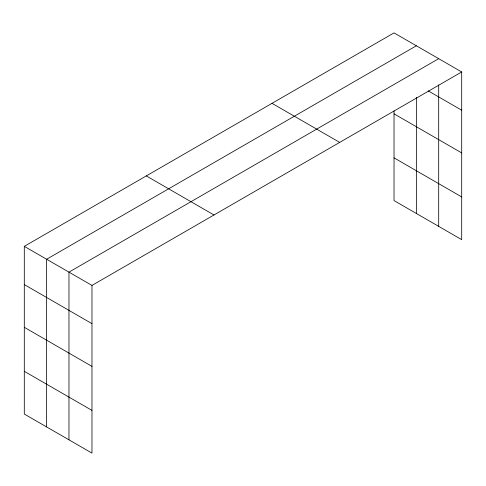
<?xml version="1.0" encoding="UTF-8"?>
<svg xmlns="http://www.w3.org/2000/svg" width="486" height="486" viewBox="0 0 486 486"><rect width="100%" height="100%" fill="white"/><g stroke="black" fill="none" stroke-linecap="round" stroke-linejoin="round"><path stroke-width="0.73" d="M416.362 97.279L416.362 213.469M24.3 246.353L91.969 285.422L91.969 453.11L24.3 414.042L24.3 246.353L394.031 32.89L461.7 71.958L461.7 239.647L394.031 200.578L394.031 110.899M416.362 45.787L46.632 259.245L46.632 426.933M438.694 58.678L68.963 272.142L68.963 439.824M91.969 285.422L461.7 71.958M428.184 90.846L461.7 110.201M394.031 113.846L461.7 152.914M394.031 157.859L461.7 196.927M272.02 103.336L339.69 142.404M146.31 175.914L213.98 214.982M24.3 284.589L91.969 323.658M24.3 327.309L91.969 366.377M24.3 371.322L91.969 410.391M438.694 84.916L438.694 226.361"/></g></svg>
